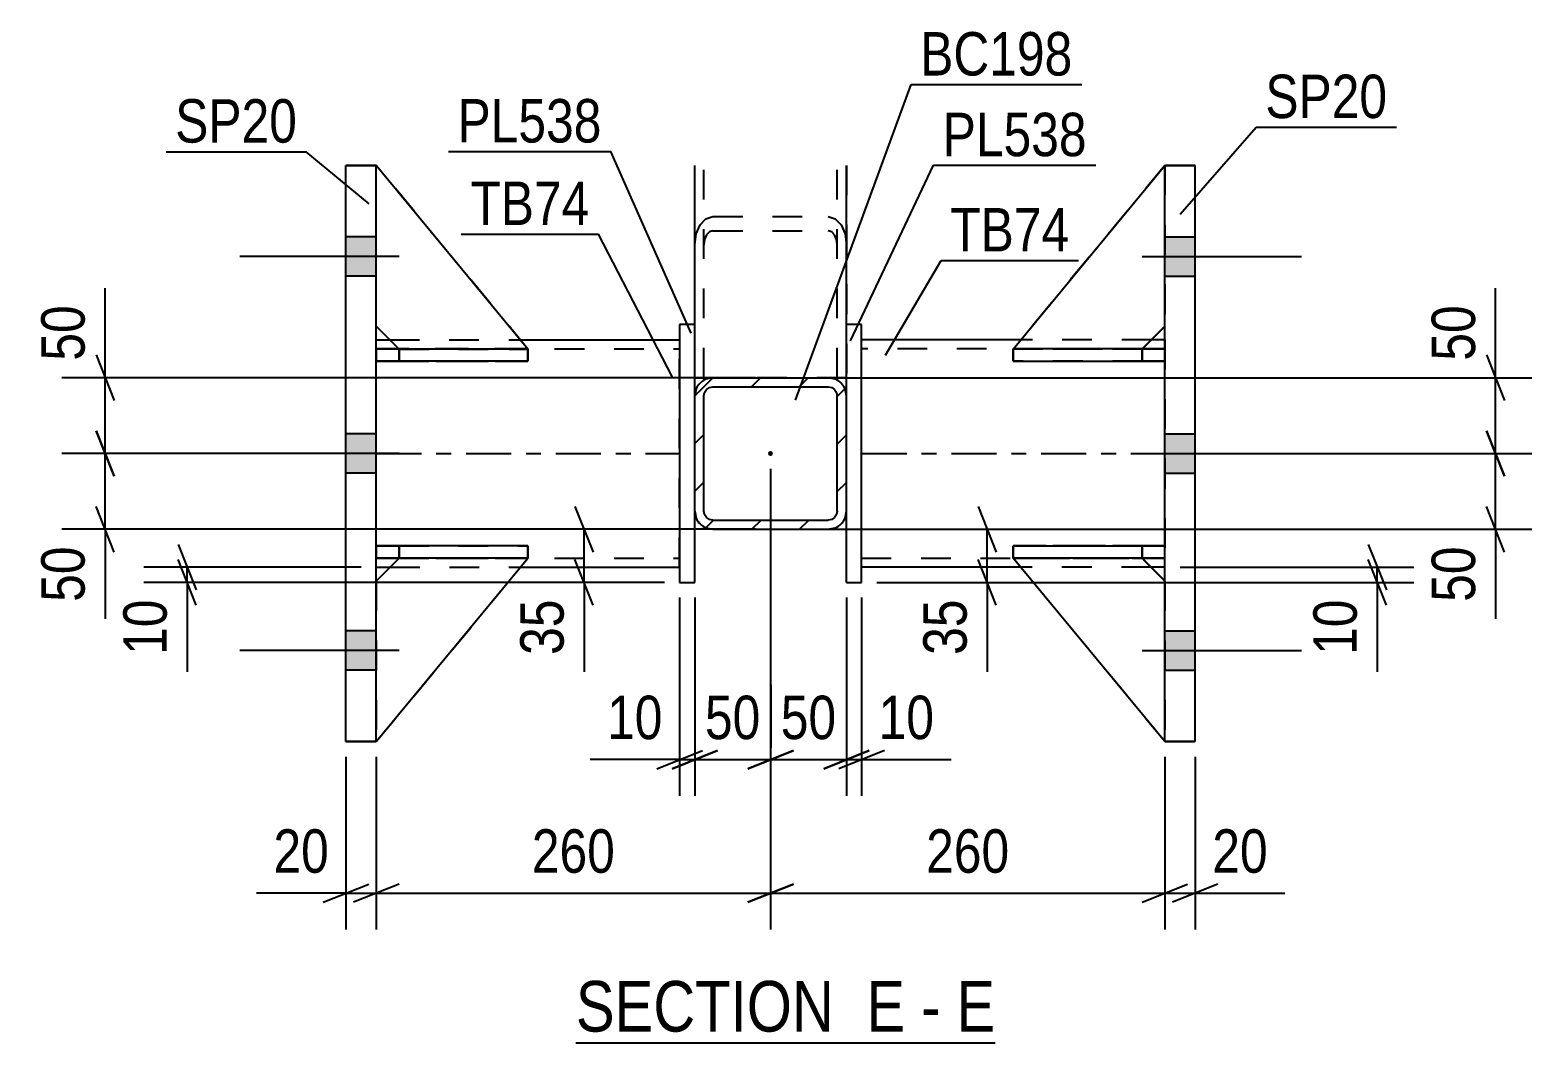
# Model space of a CAD drawing. Header units: millimetres. Extents: x 0 to 841, y 0 to 594.
# Drawn here: x 164 to 263, y 96.1 to 162.9 of the extents above; entities that cross this region are included whole.
import ezdxf

# ---------------------------------------------------------------- set-up
doc = ezdxf.new("R2010")
doc.units = ezdxf.units.MM
doc.linetypes.add('DXK_LINE_DOT2', pattern=[3.9198, 1.9599, -1.9599])
doc.linetypes.add('DXK_LINE_DOT3', pattern=[5.9187, 2.979, -0.9799, 0.9799, -0.9799])
doc.styles.add('Arial Narrow', font='ARIALN.TTF', dxfattribs={"height": 0.2})

# ---------------------------------------------------------------- blocks, each defined once
blk = doc.blocks.new('Unknown-122615341-16 - 5985')
at = {"color": 6, "linetype": 'Continuous'}
blk.add_line((200.005, 96.101), (227.652, 96.101), dxfattribs=at)
at = {"color": 0, "linetype": 'Continuous'}
for points in [[(218.113, 96.851), (218.113, 100.351), (200.005, 100.351), (200.005, 96.851)], [(221.72, 96.851), (221.72, 100.351), (219.163, 100.351), (219.163, 96.851)], [(224.045, 96.851), (224.045, 100.351), (222.77, 100.351), (222.77, 96.851)], [(227.652, 96.851), (227.652, 100.351), (225.095, 100.351), (225.095, 96.851)]]:
    blk.add_wipeout(points, dxfattribs=at)
at = {"color": 7, "linetype": 'Continuous', "style": 'Arial Narrow'}
for s, height, p in [('SECTION ', 3.3405, (200.005, 96.851)), ('E', 3.34, (219.163, 96.851)), ('E', 3.34, (225.095, 96.851)), ('-', 3.34, (222.77, 96.851))]:
    blk.add_text(s, height=height, dxfattribs=at).set_placement(p)
blk = doc.blocks.new('Part-122615341-5993 - 5985')
at = {"color": 2, "linetype": 'Continuous'}
for p, q in [((186.842, 141.08), (186.842, 141.88)), ((186.842, 141.88), (195.594, 141.88)), ((196.842, 141.88), (196.834, 141.88)), ((196.842, 141.08), (196.842, 141.88)), ((196.842, 141.08), (186.842, 141.08)), ((186.842, 141.08), (186.842, 141.08))]:
    blk.add_line(p, q, dxfattribs=at)
at = {"color": 7, "linetype": 'DXK_LINE_DOT2'}
for p, q in [((188.342, 141.88), (186.842, 141.88)), ((188.342, 141.08), (188.342, 141.88)), ((196.834, 141.88), (188.342, 141.88)), ((195.594, 141.88), (196.834, 141.88)), ((186.842, 141.08), (188.342, 141.08)), ((188.342, 141.08), (196.842, 141.08))]:
    blk.add_line(p, q, dxfattribs=at)
blk = doc.blocks.new('Part-122615341-5998 - 5985')
at = {"color": 2, "linetype": 'Continuous'}
for p, q in [((238.843, 115.979), (238.843, 153.979)), ((238.843, 153.979), (240.843, 153.979)), ((240.843, 115.979), (240.843, 153.979)), ((240.843, 115.979), (238.843, 115.979)), ((240.843, 115.979), (240.843, 115.979))]:
    blk.add_line(p, q, dxfattribs=at)
at = {"color": 7, "linetype": 'DXK_LINE_DOT2'}
for p, q in [((240.843, 153.979), (238.843, 153.979)), ((238.843, 115.979), (240.843, 115.979))]:
    blk.add_line(p, q, dxfattribs=at)
blk = doc.blocks.new('Part-122615341-6011 - 5985')
at = {"color": 2, "linetype": 'Continuous'}
for p, q in [((218.842, 143.48), (217.842, 143.48)), ((217.842, 138.779), (217.842, 143.48)), ((218.842, 126.48), (218.842, 143.48)), ((217.842, 126.48), (217.842, 131.179)), ((217.842, 126.48), (218.842, 126.48))]:
    blk.add_line(p, q, dxfattribs=at)
at = {"color": 7, "linetype": 'DXK_LINE_DOT2'}
blk.add_line((217.842, 131.179), (217.842, 138.779), dxfattribs=at)
blk = doc.blocks.new('Part-122615341-6003 - 5985')
at = {"color": 2, "linetype": 'Continuous'}
for p, q in [((184.842, 115.979), (184.842, 153.979)), ((186.842, 153.979), (184.842, 153.979)), ((186.842, 115.979), (186.842, 153.979)), ((186.842, 115.979), (184.842, 115.979)), ((184.842, 115.979), (184.842, 115.979)), ((186.842, 115.979), (186.842, 115.979))]:
    blk.add_line(p, q, dxfattribs=at)
at = {"color": 7, "linetype": 'DXK_LINE_DOT2'}
for p, q in [((184.842, 153.979), (186.842, 153.979)), ((184.842, 115.979), (186.842, 115.979))]:
    blk.add_line(p, q, dxfattribs=at)
blk = doc.blocks.new('Part-122615341-6016 - 5985')
at = {"color": 2, "linetype": 'Continuous'}
for p, q in [((207.842, 143.48), (206.842, 143.48)), ((206.842, 143.48), (206.842, 126.48)), ((207.842, 138.779), (207.842, 143.48)), ((207.842, 126.48), (207.842, 131.179)), ((206.842, 126.48), (207.842, 126.48))]:
    blk.add_line(p, q, dxfattribs=at)
at = {"color": 7, "linetype": 'DXK_LINE_DOT2'}
blk.add_line((207.842, 131.179), (207.842, 138.779), dxfattribs=at)
blk = doc.blocks.new('Part-122615341-6021 - 5985')
at = {"color": 2, "linetype": 'Continuous'}
for p, q in [((186.842, 142.479), (187.733, 142.479)), ((196.339, 142.479), (206.842, 142.479)), ((186.842, 127.479), (187.751, 127.479)), ((196.354, 127.479), (206.842, 127.479))]:
    blk.add_line(p, q, dxfattribs=at)
at = {"color": 7, "linetype": 'DXK_LINE_DOT2'}
for p, q in [((186.842, 127.479), (186.842, 142.479)), ((186.842, 141.879), (206.842, 141.879)), ((187.733, 142.479), (196.339, 142.479)), ((206.842, 127.479), (206.842, 142.479)), ((186.842, 128.079), (206.842, 128.079)), ((187.751, 127.479), (196.354, 127.479))]:
    blk.add_line(p, q, dxfattribs=at)
at = {"color": 7, "linetype": 'DXK_LINE_DOT3'}
blk.add_line((186.842, 134.979), (206.842, 134.979), dxfattribs=at)
blk = doc.blocks.new('Part-122615341-6022 - 5985')
at = {"color": 7, "linetype": 'DXK_LINE_DOT2'}
for p, q in [((228.843, 128.069), (237.343, 128.069)), ((238.843, 115.98), (228.843, 128.069)), ((228.843, 128.069), (228.843, 128.069)), ((237.343, 128.069), (228.843, 128.069)), ((238.843, 115.98), (228.843, 128.069)), ((237.343, 128.069), (238.843, 126.569)), ((237.343, 128.069), (237.343, 128.069)), ((238.843, 126.569), (237.343, 128.069)), ((238.843, 126.569), (238.843, 115.98))]:
    blk.add_line(p, q, dxfattribs=at)
blk = doc.blocks.new('Part-122615341-6023 - 5985')
at = {"color": 2, "linetype": 'Continuous'}
for p, q in [((228.843, 128.069), (228.843, 128.069)), ((237.343, 128.069), (228.843, 128.069)), ((238.843, 115.98), (228.843, 128.069)), ((237.343, 128.069), (237.343, 128.069)), ((237.343, 128.069), (238.843, 126.569))]:
    blk.add_line(p, q, dxfattribs=at)
at = {"color": 7, "linetype": 'DXK_LINE_DOT2'}
for p, q in [((228.843, 128.069), (237.343, 128.069)), ((238.843, 115.98), (228.843, 128.069)), ((237.343, 128.069), (238.843, 126.569)), ((238.843, 126.569), (238.843, 115.98))]:
    blk.add_line(p, q, dxfattribs=at)
blk = doc.blocks.new('Part-122615341-6024 - 5985')
at = {"color": 7, "linetype": 'DXK_LINE_DOT2'}
for p, q in [((228.843, 141.87), (238.843, 153.98)), ((238.843, 153.98), (228.843, 141.87)), ((238.843, 153.98), (238.843, 143.37)), ((238.843, 143.37), (237.343, 141.87)), ((237.343, 141.87), (238.843, 143.37)), ((228.843, 141.87), (228.843, 141.87)), ((237.343, 141.87), (228.843, 141.87)), ((237.343, 141.87), (228.843, 141.87)), ((237.343, 141.87), (237.343, 141.87))]:
    blk.add_line(p, q, dxfattribs=at)
blk = doc.blocks.new('Part-122615341-6089 - 5985')
at = {"color": 2, "linetype": 'Continuous'}
for p, q in [((207.842, 143.48), (207.842, 153.978)), ((217.842, 143.48), (217.842, 153.978)), ((207.842, 139.979), (209.042, 139.979)), ((217.491, 139.979), (216.642, 139.979)), ((217.751, 139.979), (217.491, 139.979)), ((217.842, 139.979), (217.751, 139.979))]:
    blk.add_line(p, q, dxfattribs=at)
at = {"color": 7, "linetype": 'DXK_LINE_DOT2'}
for p, q in [((208.442, 139.979), (208.442, 153.978)), ((217.242, 139.979), (217.242, 153.978)), ((208.583, 150.465), (209.042, 150.606)), ((209.042, 150.606), (216.642, 150.606)), ((216.642, 150.606), (217.102, 150.465)), ((207.934, 149.458), (208.194, 150.061)), ((208.194, 150.061), (208.583, 150.465)), ((208.813, 149.605), (208.618, 149.404)), ((209.042, 149.676), (208.813, 149.605)), ((209.042, 149.676), (216.642, 149.676)), ((216.872, 149.605), (216.642, 149.676)), ((217.067, 149.404), (216.872, 149.605)), ((217.102, 150.465), (217.491, 150.061)), ((217.491, 150.061), (217.751, 149.458)), ((207.842, 148.746), (207.934, 149.458)), ((208.488, 149.102), (208.442, 148.746)), ((208.618, 149.404), (208.488, 149.102)), ((217.197, 149.102), (217.067, 149.404)), ((217.242, 148.746), (217.197, 149.102)), ((217.751, 149.458), (217.842, 148.746)), ((207.842, 139.979), (207.842, 143.48)), ((217.842, 139.979), (217.842, 143.48)), ((207.934, 139.979), (207.842, 139.979)), ((209.042, 139.979), (217.102, 139.979)), ((217.491, 139.979), (217.242, 139.979))]:
    blk.add_line(p, q, dxfattribs=at)
blk = doc.blocks.new('Part-122615341-6029 - 5985')
at = {"linetype": 'Continuous'}
h = blk.add_hatch(dxfattribs=at)
h.set_pattern_fill('', scale=0.7, style=0, pattern_type=0)
h.set_pattern_definition([(45, (209.0424, 139.979), (-1.57154, 1.57154), [])])
h.paths.add_polyline_path([(216.642, 139.979), (209.042, 139.979), (208.583, 139.888), (208.194, 139.628), (207.934, 139.238), (207.842, 138.779), (207.842, 131.179), (207.934, 130.72), (208.194, 130.33), (208.583, 130.07), (209.042, 129.979), (216.642, 129.979), (217.102, 130.07), (217.491, 130.33), (217.751, 130.72), (217.842, 131.179), (217.842, 138.779), (217.751, 139.238), (217.491, 139.628), (217.102, 139.888)])
h.paths.add_polyline_path([(217.197, 139.009), (217.242, 138.779), (217.242, 131.179), (217.197, 130.949), (217.067, 130.755), (216.872, 130.625), (216.642, 130.579), (209.042, 130.579), (208.813, 130.625), (208.618, 130.755), (208.488, 130.949), (208.442, 131.179), (208.442, 138.779), (208.488, 139.009), (208.618, 139.203), (208.813, 139.333), (209.042, 139.379), (216.642, 139.379), (216.872, 139.333), (217.067, 139.203)])
blk.add_hatch(color=30, dxfattribs=at).paths.add_polyline_path([(212.842, 134.879, -1), (212.842, 135.079, -1)])
at = {"color": 2, "linetype": 'Continuous'}
for p, q in [((209.042, 139.979), (208.583, 139.888)), ((209.042, 139.979), (216.642, 139.979)), ((217.102, 139.888), (216.642, 139.979)), ((207.934, 139.238), (207.842, 138.779)), ((207.842, 131.179), (207.842, 138.779)), ((208.442, 138.779), (208.488, 139.009)), ((208.442, 131.179), (208.442, 138.779)), ((208.488, 139.009), (208.618, 139.203)), ((208.618, 139.203), (208.813, 139.333)), ((208.813, 139.333), (209.042, 139.379)), ((209.042, 139.379), (216.642, 139.379)), ((216.642, 139.379), (216.872, 139.333)), ((216.872, 139.333), (217.067, 139.203)), ((217.067, 139.203), (217.197, 139.009)), ((217.197, 139.009), (217.242, 138.779)), ((217.242, 131.179), (217.242, 138.779)), ((217.842, 138.779), (217.751, 139.238)), ((217.842, 131.179), (217.842, 138.779)), ((207.842, 131.179), (207.934, 130.72)), ((208.488, 130.949), (208.442, 131.179)), ((208.618, 130.755), (208.488, 130.949)), ((208.813, 130.625), (208.618, 130.755)), ((217.067, 130.755), (216.872, 130.625)), ((217.197, 130.949), (217.067, 130.755)), ((217.242, 131.179), (217.197, 130.949)), ((217.751, 130.72), (217.842, 131.179)), ((208.583, 130.07), (209.042, 129.979)), ((209.042, 130.579), (208.813, 130.625)), ((209.042, 130.579), (216.642, 130.579)), ((209.042, 129.979), (216.642, 129.979)), ((216.872, 130.625), (216.642, 130.579)), ((216.642, 129.979), (217.102, 130.07))]:
    blk.add_line(p, q, dxfattribs=at)
at = {"color": 7, "linetype": 'DXK_LINE_DOT3'}
blk.add_line((212.842, 134.979), (212.842, 134.979), dxfattribs=at)
at = {"color": 30, "linetype": 'DXK_LINE_DOT3'}
blk.add_line((212.842, 134.979), (212.842, 134.979), dxfattribs=at)
at = {"color": 30, "linetype": 'Continuous'}
blk.add_circle((212.842, 134.979), 0.1, dxfattribs=at)
at = {"color": 2, "linetype": 'Continuous'}
for centre, start, end in [((209.042, 138.779), 112.5, 157.5), ((216.642, 138.779), 22.5, 67.5), ((209.042, 131.179), 202.5, 247.5), ((216.642, 131.179), 292.5, 337.5)]:
    blk.add_arc(centre, 1.2, start, end, dxfattribs=at)
blk = doc.blocks.new('Part-122615341-6038 - 5985')
at = {"color": 2, "linetype": 'Continuous'}
for p, q in [((229.345, 142.479), (218.842, 142.479)), ((238.843, 142.479), (237.952, 142.479)), ((229.331, 127.479), (218.842, 127.479)), ((238.843, 127.479), (237.933, 127.479))]:
    blk.add_line(p, q, dxfattribs=at)
at = {"color": 7, "linetype": 'DXK_LINE_DOT2'}
for p, q in [((218.842, 127.479), (218.842, 142.479)), ((238.843, 141.879), (218.842, 141.879)), ((237.952, 142.479), (229.345, 142.479)), ((238.843, 142.479), (238.843, 127.479)), ((218.842, 128.079), (238.843, 128.079)), ((237.933, 127.479), (229.331, 127.479))]:
    blk.add_line(p, q, dxfattribs=at)
at = {"color": 7, "linetype": 'DXK_LINE_DOT3'}
blk.add_line((218.842, 134.979), (238.843, 134.979), dxfattribs=at)
blk = doc.blocks.new('Part-122615341-6039 - 5985')
at = {"color": 2, "linetype": 'Continuous'}
for p, q in [((228.843, 141.87), (238.843, 153.98)), ((237.352, 141.88), (238.843, 143.37)), ((228.843, 141.87), (228.843, 141.87)), ((230.09, 141.87), (228.843, 141.87))]:
    blk.add_line(p, q, dxfattribs=at)
at = {"color": 7, "linetype": 'DXK_LINE_DOT2'}
for p, q in [((228.843, 141.87), (238.843, 153.98)), ((238.843, 153.98), (238.843, 143.37)), ((238.843, 143.37), (237.343, 141.87)), ((237.343, 141.87), (228.843, 141.87)), ((237.343, 141.87), (230.09, 141.87)), ((237.343, 141.87), (237.352, 141.88)), ((237.343, 141.87), (237.343, 141.87))]:
    blk.add_line(p, q, dxfattribs=at)
blk = doc.blocks.new('Part-122615341-6040 - 5985')
at = {"color": 7, "linetype": 'DXK_LINE_DOT2'}
for p, q in [((228.843, 128.08), (228.843, 128.88)), ((228.843, 128.88), (237.343, 128.88)), ((238.842, 128.88), (228.843, 128.88)), ((237.343, 128.08), (237.343, 128.88)), ((237.343, 128.88), (238.843, 128.88)), ((238.842, 128.08), (238.842, 128.88)), ((238.842, 128.88), (238.843, 128.88)), ((238.843, 128.08), (238.843, 128.88)), ((237.343, 128.08), (228.843, 128.08)), ((228.843, 128.08), (238.842, 128.08)), ((238.843, 128.08), (237.343, 128.08)), ((238.842, 128.08), (238.843, 128.08))]:
    blk.add_line(p, q, dxfattribs=at)
blk = doc.blocks.new('Part-122615341-6041 - 5985')
at = {"color": 7, "linetype": 'DXK_LINE_DOT2'}
for p, q in [((228.843, 141.08), (228.843, 141.88)), ((228.843, 141.88), (237.343, 141.88)), ((238.842, 141.88), (228.843, 141.88)), ((237.343, 141.08), (237.343, 141.88)), ((237.343, 141.88), (238.843, 141.88)), ((238.842, 141.08), (238.842, 141.88)), ((238.842, 141.88), (238.843, 141.88)), ((238.843, 141.08), (238.843, 141.88)), ((237.343, 141.08), (228.843, 141.08)), ((228.843, 141.08), (238.842, 141.08)), ((238.843, 141.08), (237.343, 141.08)), ((238.842, 141.08), (238.843, 141.08))]:
    blk.add_line(p, q, dxfattribs=at)
blk = doc.blocks.new('Part-122615341-6106 - 5985')
at = {"color": 7, "linetype": 'DXK_LINE_DOT2'}
for p, q in [((207.842, 139.979), (207.842, 153.978)), ((208.442, 139.979), (208.442, 153.978)), ((217.242, 139.979), (217.242, 153.978)), ((217.842, 153.978), (217.842, 139.979)), ((217.842, 139.979), (207.842, 139.979))]:
    blk.add_line(p, q, dxfattribs=at)
blk = doc.blocks.new('Part-122615341-6042 - 5985')
at = {"color": 2, "linetype": 'Continuous'}
for p, q in [((228.843, 128.88), (238.843, 128.88)), ((228.843, 128.88), (228.843, 128.08)), ((238.843, 128.88), (238.843, 128.88)), ((238.843, 128.08), (238.843, 128.88)), ((238.843, 128.08), (228.843, 128.08))]:
    blk.add_line(p, q, dxfattribs=at)
at = {"color": 7, "linetype": 'DXK_LINE_DOT2'}
for p, q in [((237.343, 128.88), (228.843, 128.88)), ((238.843, 128.88), (237.343, 128.88)), ((237.343, 128.88), (237.343, 128.08)), ((238.843, 128.88), (238.843, 128.88)), ((228.843, 128.08), (237.343, 128.08)), ((237.343, 128.08), (238.843, 128.08))]:
    blk.add_line(p, q, dxfattribs=at)
blk = doc.blocks.new('Part-122615341-6043 - 5985')
at = {"color": 2, "linetype": 'Continuous'}
for p, q in [((228.851, 141.88), (228.843, 141.88)), ((228.843, 141.88), (228.843, 141.08)), ((238.843, 141.88), (230.09, 141.88)), ((238.843, 141.88), (238.843, 141.88)), ((238.843, 141.88), (238.843, 141.08)), ((228.843, 141.08), (238.843, 141.08))]:
    blk.add_line(p, q, dxfattribs=at)
at = {"color": 7, "linetype": 'DXK_LINE_DOT2'}
for p, q in [((230.09, 141.88), (228.851, 141.88)), ((237.343, 141.88), (228.851, 141.88)), ((237.343, 141.88), (238.843, 141.88)), ((237.343, 141.88), (237.343, 141.08)), ((238.843, 141.88), (238.843, 141.88)), ((228.843, 141.08), (237.343, 141.08)), ((237.343, 141.08), (238.843, 141.08))]:
    blk.add_line(p, q, dxfattribs=at)
blk = doc.blocks.new('Part-122615341-6044 - 5985')
at = {"color": 7, "linetype": 'DXK_LINE_DOT2'}
for p, q in [((188.342, 128.069), (186.842, 126.569)), ((186.842, 115.98), (196.842, 128.069)), ((186.842, 126.569), (188.342, 128.069)), ((186.842, 115.98), (196.842, 128.069)), ((196.842, 128.069), (188.342, 128.069)), ((188.342, 128.069), (188.342, 128.069)), ((188.342, 128.069), (196.842, 128.069)), ((196.842, 128.069), (196.842, 128.069)), ((186.842, 126.569), (186.842, 115.98))]:
    blk.add_line(p, q, dxfattribs=at)
blk = doc.blocks.new('Part-122615341-6051 - 5985')
at = {"color": 2, "linetype": 'Continuous'}
for p, q in [((188.342, 128.069), (186.842, 126.569)), ((186.842, 115.98), (196.842, 128.069)), ((196.842, 128.069), (188.342, 128.069)), ((188.342, 128.069), (188.342, 128.069)), ((196.842, 128.069), (196.842, 128.069))]:
    blk.add_line(p, q, dxfattribs=at)
at = {"color": 7, "linetype": 'DXK_LINE_DOT2'}
for p, q in [((186.842, 126.569), (188.342, 128.069)), ((186.842, 115.98), (196.842, 128.069)), ((188.342, 128.069), (196.842, 128.069)), ((186.842, 126.569), (186.842, 115.98))]:
    blk.add_line(p, q, dxfattribs=at)
blk = doc.blocks.new('Part-122615341-6052 - 5985')
at = {"color": 7, "linetype": 'DXK_LINE_DOT2'}
for p, q in [((186.842, 143.37), (186.842, 153.98)), ((196.842, 141.87), (186.842, 153.98)), ((196.842, 141.87), (186.842, 153.98)), ((186.842, 143.37), (188.342, 141.87)), ((186.842, 143.37), (188.342, 141.87)), ((188.342, 141.87), (196.842, 141.87)), ((188.342, 141.87), (188.342, 141.87)), ((188.342, 141.87), (196.842, 141.87)), ((196.842, 141.87), (196.842, 141.87))]:
    blk.add_line(p, q, dxfattribs=at)
blk = doc.blocks.new('Part-122615341-6053 - 5985')
at = {"color": 2, "linetype": 'Continuous'}
for p, q in [((196.842, 141.87), (186.842, 153.98)), ((188.332, 141.88), (186.842, 143.37)), ((195.594, 141.87), (196.842, 141.87)), ((196.842, 141.87), (196.842, 141.87))]:
    blk.add_line(p, q, dxfattribs=at)
at = {"color": 7, "linetype": 'DXK_LINE_DOT2'}
for p, q in [((186.842, 143.37), (186.842, 153.98)), ((196.842, 141.87), (186.842, 153.98)), ((186.842, 143.37), (188.342, 141.87)), ((188.342, 141.87), (188.332, 141.88)), ((188.342, 141.87), (195.594, 141.87)), ((188.342, 141.87), (188.342, 141.87)), ((188.342, 141.87), (196.842, 141.87))]:
    blk.add_line(p, q, dxfattribs=at)
blk = doc.blocks.new('Part-122615341-6054 - 5985')
at = {"color": 7, "linetype": 'DXK_LINE_DOT2'}
for p, q in [((186.842, 128.88), (188.342, 128.88)), ((196.842, 128.88), (186.842, 128.88)), ((186.842, 128.88), (186.842, 128.88)), ((186.842, 128.88), (186.842, 128.08)), ((186.842, 128.88), (186.842, 128.08)), ((188.342, 128.88), (196.842, 128.88)), ((188.342, 128.88), (188.342, 128.08)), ((196.842, 128.88), (196.842, 128.08)), ((188.342, 128.08), (186.842, 128.08)), ((186.842, 128.08), (196.842, 128.08)), ((186.842, 128.08), (186.842, 128.08)), ((196.842, 128.08), (188.342, 128.08))]:
    blk.add_line(p, q, dxfattribs=at)
blk = doc.blocks.new('Part-122615341-6055 - 5985')
at = {"color": 7, "linetype": 'DXK_LINE_DOT2'}
for p, q in [((186.842, 141.88), (188.342, 141.88)), ((196.608, 141.88), (186.842, 141.88)), ((186.842, 141.88), (186.842, 141.88)), ((186.842, 141.88), (186.842, 141.08)), ((186.842, 141.88), (186.842, 141.08)), ((188.342, 141.88), (196.842, 141.88)), ((188.342, 141.88), (188.342, 141.08)), ((196.842, 141.88), (196.842, 141.08)), ((188.342, 141.08), (186.842, 141.08)), ((186.842, 141.08), (196.842, 141.08)), ((186.842, 141.08), (186.842, 141.08)), ((196.842, 141.08), (188.342, 141.08))]:
    blk.add_line(p, q, dxfattribs=at)
blk = doc.blocks.new('Part-122615341-6056 - 5985')
at = {"color": 2, "linetype": 'Continuous'}
for p, q in [((186.842, 128.08), (186.842, 128.88)), ((196.842, 128.88), (186.842, 128.88)), ((196.842, 128.08), (196.842, 128.88)), ((196.842, 128.08), (186.842, 128.08)), ((186.842, 128.08), (186.842, 128.08))]:
    blk.add_line(p, q, dxfattribs=at)
at = {"color": 7, "linetype": 'DXK_LINE_DOT2'}
for p, q in [((188.342, 128.88), (186.842, 128.88)), ((188.342, 128.08), (188.342, 128.88)), ((196.842, 128.88), (188.342, 128.88)), ((186.842, 128.08), (188.342, 128.08)), ((188.342, 128.08), (196.842, 128.08))]:
    blk.add_line(p, q, dxfattribs=at)
blk = doc.blocks.new('Bolt-122615341-6077 - 5985')
at = {"linetype": 'Continuous'}
for points in [[(240.843, 146.679), (240.843, 149.279), (238.843, 149.279), (238.843, 146.679)], [(240.843, 146.679), (240.843, 149.279), (238.843, 149.279), (238.843, 146.679)], [(240.843, 146.679), (240.843, 149.279), (238.843, 149.279), (238.843, 146.679)], [(240.843, 133.679), (240.843, 136.279), (238.843, 136.279), (238.843, 133.679)], [(240.843, 133.679), (240.843, 136.279), (238.843, 136.279), (238.843, 133.679)], [(240.843, 120.679), (240.843, 123.279), (238.843, 123.279), (238.843, 120.679)], [(240.843, 120.679), (240.843, 123.279), (238.843, 123.279), (238.843, 120.679)], [(240.843, 120.679), (240.843, 123.279), (238.843, 123.279), (238.843, 120.679)]]:
    blk.add_hatch(color=1, dxfattribs=at).paths.add_polyline_path(points)
at = {"color": 1, "linetype": 'Continuous'}
for p, q in [((238.843, 149.279), (240.843, 149.279)), ((238.843, 149.279), (240.843, 149.279)), ((238.843, 149.279), (240.843, 149.279)), ((237.343, 147.979), (247.843, 147.979)), ((237.343, 147.979), (247.843, 147.979)), ((237.343, 147.979), (247.843, 147.979)), ((238.843, 146.679), (240.843, 146.679)), ((238.843, 146.679), (240.843, 146.679)), ((238.843, 146.679), (240.843, 146.679)), ((238.843, 136.279), (240.843, 136.279)), ((238.843, 136.279), (240.843, 136.279)), ((237.343, 134.979), (247.843, 134.979)), ((237.343, 134.979), (247.843, 134.979)), ((238.843, 133.679), (240.843, 133.679)), ((238.843, 133.679), (240.843, 133.679)), ((238.843, 123.279), (240.843, 123.279)), ((238.843, 123.279), (240.843, 123.279)), ((238.843, 123.279), (240.843, 123.279)), ((237.343, 121.979), (247.843, 121.979)), ((237.343, 121.979), (247.843, 121.979)), ((237.343, 121.979), (247.843, 121.979)), ((238.843, 120.679), (240.843, 120.679)), ((238.843, 120.679), (240.843, 120.679)), ((238.843, 120.679), (240.843, 120.679))]:
    blk.add_line(p, q, dxfattribs=at)
blk = doc.blocks.new('Bolt-122615341-6100 - 5985')
at = {"linetype": 'Continuous'}
for points in [[(186.842, 146.679), (186.842, 149.279), (184.842, 149.279), (184.842, 146.679)], [(186.842, 146.679), (186.842, 149.279), (184.842, 149.279), (184.842, 146.679)], [(186.842, 146.679), (186.842, 149.279), (184.842, 149.279), (184.842, 146.679)], [(186.842, 133.679), (186.842, 136.279), (184.842, 136.279), (184.842, 133.679)], [(186.842, 133.679), (186.842, 136.279), (184.842, 136.279), (184.842, 133.679)], [(186.842, 120.679), (186.842, 123.279), (184.842, 123.279), (184.842, 120.679)], [(186.842, 120.679), (186.842, 123.279), (184.842, 123.279), (184.842, 120.679)], [(186.842, 120.679), (186.842, 123.279), (184.842, 123.279), (184.842, 120.679)]]:
    blk.add_hatch(color=1, dxfattribs=at).paths.add_polyline_path(points)
at = {"color": 1, "linetype": 'Continuous'}
for p, q in [((186.842, 149.279), (184.842, 149.279)), ((186.842, 149.279), (184.842, 149.279)), ((186.842, 149.279), (184.842, 149.279)), ((188.342, 147.979), (177.842, 147.979)), ((188.342, 147.979), (177.842, 147.979)), ((188.342, 147.979), (177.842, 147.979)), ((186.842, 146.679), (184.842, 146.679)), ((186.842, 146.679), (184.842, 146.679)), ((186.842, 146.679), (184.842, 146.679)), ((186.842, 136.279), (184.842, 136.279)), ((186.842, 136.279), (184.842, 136.279)), ((188.342, 134.979), (177.842, 134.979)), ((188.342, 134.979), (177.842, 134.979)), ((186.842, 133.679), (184.842, 133.679)), ((186.842, 133.679), (184.842, 133.679)), ((186.842, 123.279), (184.842, 123.279)), ((186.842, 123.279), (184.842, 123.279)), ((186.842, 123.279), (184.842, 123.279)), ((188.342, 121.979), (177.842, 121.979)), ((188.342, 121.979), (177.842, 121.979)), ((188.342, 121.979), (177.842, 121.979)), ((186.842, 120.679), (184.842, 120.679)), ((186.842, 120.679), (184.842, 120.679)), ((186.842, 120.679), (184.842, 120.679))]:
    blk.add_line(p, q, dxfattribs=at)
blk = doc.blocks.new('StraightDimension-122615341-6233 - 5985')
at = {"color": 7, "linetype": 'Continuous'}
for p, q in [((184.842, 114.979), (184.842, 103.579)), ((186.842, 114.98), (186.842, 103.579)), ((184.842, 105.979), (178.936, 105.979)), ((184.842, 105.979), (178.936, 105.979)), ((183.342, 105.379), (186.342, 106.579)), ((184.842, 105.979), (186.842, 105.979)), ((188.342, 106.579), (185.342, 105.379))]:
    blk.add_line(p, q, dxfattribs=at)
at = {"color": 0}
blk.add_wipeout([(184.317, 106.729), (184.317, 110.929), (179.461, 110.929), (179.461, 106.729)], dxfattribs=at)
at = {"color": 3, "style": 'Arial Narrow'}
blk.add_text('20', height=2.8633, dxfattribs=at).set_placement((180.061, 107.329))
blk = doc.blocks.new('StraightDimension-122615341-6260 - 5985')
at = {"color": 7, "linetype": 'Continuous'}
for p, q in [((212.842, 133.979), (212.842, 112.392)), ((217.842, 125.48), (217.842, 112.392)), ((211.342, 114.192), (214.342, 115.392)), ((219.342, 115.392), (216.342, 114.192)), ((212.842, 114.792), (217.842, 114.792))]:
    blk.add_line(p, q, dxfattribs=at)
at = {"color": 0}
blk.add_wipeout([(217.771, 115.542), (217.771, 119.742), (212.914, 119.742), (212.914, 115.542)], dxfattribs=at)
at = {"color": 3, "style": 'Arial Narrow'}
blk.add_text('50', height=2.8633, dxfattribs=at).set_placement((213.514, 116.142))
blk = doc.blocks.new('StraightDimension-122615341-6349 - 5985')
at = {"color": 7, "linetype": 'Continuous'}
for p, q in [((168.362, 136.479), (169.562, 133.479)), ((179.342, 134.979), (166.112, 134.979)), ((168.962, 129.979), (168.962, 134.979)), ((169.562, 128.479), (168.362, 131.479)), ((211.842, 129.979), (166.112, 129.979)), ((168.962, 129.979), (168.962, 124.073)), ((168.962, 129.979), (168.962, 124.073))]:
    blk.add_line(p, q, dxfattribs=at)
at = {"color": 0}
blk.add_wipeout([(168.212, 129.454), (164.012, 129.454), (164.012, 124.598), (168.212, 124.598)], dxfattribs=at)
at = {"color": 3, "style": 'Arial Narrow'}
blk.add_text('50', height=2.8633, rotation=90.00021, dxfattribs=at).set_placement((167.612, 125.198))
blk = doc.blocks.new('StraightDimension-122615341-6316 - 5985')
at = {"color": 7, "linetype": 'Continuous'}
for p, q in [((199.945, 131.479), (201.145, 128.479)), ((211.842, 129.979), (197.695, 129.979)), ((200.545, 126.48), (200.545, 129.979)), ((201.145, 124.98), (199.945, 127.98)), ((205.842, 126.48), (197.695, 126.48)), ((200.545, 126.48), (200.545, 120.574)), ((200.545, 126.48), (200.545, 120.574))]:
    blk.add_line(p, q, dxfattribs=at)
at = {"color": 0}
blk.add_wipeout([(199.795, 125.955), (195.595, 125.955), (195.595, 121.098), (199.795, 121.099)], dxfattribs=at)
at = {"color": 3, "style": 'Arial Narrow'}
blk.add_text('35', height=2.8633, rotation=90.00021, dxfattribs=at).set_placement((199.195, 121.699))
blk = doc.blocks.new('StraightDimension-122615341-6250 - 5985')
at = {"color": 7, "linetype": 'Continuous'}
for p, q in [((217.842, 125.48), (217.842, 112.392)), ((218.842, 125.48), (218.842, 112.392)), ((216.342, 114.192), (219.342, 115.392)), ((220.342, 115.392), (217.342, 114.192)), ((217.842, 114.792), (218.842, 114.792)), ((218.842, 114.792), (224.749, 114.792)), ((218.842, 114.792), (224.749, 114.792))]:
    blk.add_line(p, q, dxfattribs=at)
at = {"color": 0}
blk.add_wipeout([(224.224, 115.542), (224.224, 119.742), (219.367, 119.742), (219.367, 115.542)], dxfattribs=at)
at = {"color": 3, "style": 'Arial Narrow'}
blk.add_text('10', height=2.8633, dxfattribs=at).set_placement((219.967, 116.142))
blk = doc.blocks.new('StraightDimension-122615341-6327 - 5985')
at = {"color": 7, "linetype": 'Continuous'}
for p, q in [((173.773, 128.979), (174.973, 125.979)), ((174.973, 124.98), (173.773, 127.98)), ((185.842, 127.479), (171.523, 127.479)), ((174.373, 126.48), (174.373, 127.479)), ((205.842, 126.48), (171.523, 126.48)), ((174.373, 126.48), (174.373, 120.574)), ((174.373, 126.48), (174.373, 120.574))]:
    blk.add_line(p, q, dxfattribs=at)
at = {"color": 0}
blk.add_wipeout([(173.623, 125.955), (169.423, 125.955), (169.423, 121.098), (173.623, 121.099)], dxfattribs=at)
at = {"color": 3, "style": 'Arial Narrow'}
blk.add_text('10', height=2.8633, rotation=90.00021, dxfattribs=at).set_placement((173.023, 121.699))
blk = doc.blocks.new('StraightDimension-122615341-6294 - 5985')
at = {"color": 7, "linetype": 'Continuous'}
for p, q in [((206.842, 125.48), (206.842, 112.392)), ((207.842, 125.48), (207.842, 112.392)), ((205.342, 114.192), (208.342, 115.392)), ((209.342, 115.392), (206.342, 114.192)), ((206.842, 114.792), (200.936, 114.792)), ((206.842, 114.792), (200.936, 114.792)), ((206.842, 114.792), (207.842, 114.792))]:
    blk.add_line(p, q, dxfattribs=at)
at = {"color": 0}
blk.add_wipeout([(206.317, 115.542), (206.317, 119.742), (201.461, 119.742), (201.461, 115.542)], dxfattribs=at)
at = {"color": 3, "style": 'Arial Narrow'}
blk.add_text('10', height=2.8633, dxfattribs=at).set_placement((202.061, 116.142))
blk = doc.blocks.new('StraightDimension-122615341-6305 - 5985')
at = {"color": 7, "linetype": 'Continuous'}
for p, q in [((226.521, 131.479), (227.721, 128.479)), ((213.842, 129.979), (229.521, 129.979)), ((227.121, 126.48), (227.121, 129.979)), ((227.721, 124.98), (226.521, 127.98)), ((219.842, 126.48), (229.521, 126.48)), ((227.121, 126.48), (227.121, 120.574)), ((227.121, 126.48), (227.121, 120.574))]:
    blk.add_line(p, q, dxfattribs=at)
at = {"color": 0}
blk.add_wipeout([(226.371, 125.955), (222.171, 125.955), (222.171, 121.098), (226.371, 121.099)], dxfattribs=at)
at = {"color": 3, "style": 'Arial Narrow'}
blk.add_text('35', height=2.8633, rotation=90.00021, dxfattribs=at).set_placement((225.771, 121.699))
blk = doc.blocks.new('StraightDimension-122615341-6404 - 5985')
at = {"color": 7, "linetype": 'Continuous'}
for p, q in [((260.645, 139.979), (260.645, 145.885)), ((260.645, 139.979), (260.645, 145.885)), ((260.045, 141.479), (261.245, 138.479)), ((213.842, 139.979), (263.045, 139.979)), ((260.645, 134.979), (260.645, 139.979)), ((261.245, 133.479), (260.045, 136.479)), ((246.343, 134.979), (263.045, 134.979))]:
    blk.add_line(p, q, dxfattribs=at)
at = {"color": 0}
blk.add_wipeout([(259.895, 145.36), (255.695, 145.36), (255.695, 140.504), (259.895, 140.504)], dxfattribs=at)
at = {"color": 3, "style": 'Arial Narrow'}
blk.add_text('50', height=2.8633, rotation=90.00021, dxfattribs=at).set_placement((259.295, 141.104))
blk = doc.blocks.new('StraightDimension-122615341-6171 - 5985')
at = {"color": 7, "linetype": 'Continuous'}
for p, q in [((238.843, 114.98), (238.843, 103.579)), ((240.843, 114.979), (240.843, 103.579)), ((237.343, 105.379), (240.343, 106.579)), ((238.843, 105.979), (240.843, 105.979)), ((242.343, 106.579), (239.343, 105.379)), ((240.843, 105.979), (246.749, 105.979)), ((240.843, 105.979), (246.749, 105.979))]:
    blk.add_line(p, q, dxfattribs=at)
at = {"color": 0}
blk.add_wipeout([(246.224, 106.729), (246.224, 110.929), (241.368, 110.929), (241.368, 106.729)], dxfattribs=at)
at = {"color": 3, "style": 'Arial Narrow'}
blk.add_text('20', height=2.8633, dxfattribs=at).set_placement((241.968, 107.329))
blk = doc.blocks.new('StraightDimension-122615341-6187 - 5985')
at = {"color": 7, "linetype": 'Continuous'}
for p, q in [((212.842, 133.979), (212.842, 103.579)), ((238.843, 114.98), (238.843, 103.579)), ((214.342, 106.579), (211.342, 105.379)), ((212.842, 105.979), (238.843, 105.979)), ((237.343, 105.379), (240.343, 106.579))]:
    blk.add_line(p, q, dxfattribs=at)
at = {"color": 0}
blk.add_wipeout([(229.185, 106.729), (229.185, 110.929), (222.5, 110.929), (222.5, 106.729)], dxfattribs=at)
at = {"color": 3, "style": 'Arial Narrow'}
blk.add_text('260', height=2.8633, dxfattribs=at).set_placement((223.1, 107.329))
blk = doc.blocks.new('StraightDimension-122615341-6338 - 5985')
at = {"color": 7, "linetype": 'Continuous'}
for p, q in [((252.245, 128.979), (253.445, 125.979)), ((253.445, 124.98), (252.245, 127.98)), ((239.843, 127.479), (255.245, 127.479)), ((252.845, 126.48), (252.845, 127.479)), ((219.842, 126.48), (255.245, 126.48)), ((252.845, 126.48), (252.845, 120.574)), ((252.845, 126.48), (252.845, 120.574))]:
    blk.add_line(p, q, dxfattribs=at)
at = {"color": 0}
blk.add_wipeout([(252.095, 125.955), (247.895, 125.955), (247.895, 121.098), (252.095, 121.099)], dxfattribs=at)
at = {"color": 3, "style": 'Arial Narrow'}
blk.add_text('10', height=2.8633, rotation=90.00021, dxfattribs=at).set_placement((251.495, 121.699))
blk = doc.blocks.new('StraightDimension-122615341-6210 - 5985')
at = {"color": 7, "linetype": 'Continuous'}
for p, q in [((212.842, 133.979), (212.842, 103.579)), ((186.842, 114.98), (186.842, 103.579)), ((188.342, 106.579), (185.342, 105.379)), ((186.842, 105.979), (212.842, 105.979)), ((211.342, 105.379), (214.342, 106.579))]:
    blk.add_line(p, q, dxfattribs=at)
at = {"color": 0}
blk.add_wipeout([(203.184, 106.729), (203.184, 110.929), (196.5, 110.929), (196.5, 106.729)], dxfattribs=at)
at = {"color": 3, "style": 'Arial Narrow'}
blk.add_text('260', height=2.8633, dxfattribs=at).set_placement((197.1, 107.329))
blk = doc.blocks.new('StraightDimension-122615341-6277 - 5985')
at = {"color": 7, "linetype": 'Continuous'}
for p, q in [((212.842, 133.979), (212.842, 112.392)), ((207.842, 125.48), (207.842, 112.392)), ((206.342, 114.192), (209.342, 115.392)), ((214.342, 115.392), (211.342, 114.192)), ((207.842, 114.792), (212.842, 114.792))]:
    blk.add_line(p, q, dxfattribs=at)
at = {"color": 0}
blk.add_wipeout([(212.771, 115.542), (212.771, 119.742), (207.914, 119.742), (207.914, 115.542)], dxfattribs=at)
at = {"color": 3, "style": 'Arial Narrow'}
blk.add_text('50', height=2.8633, dxfattribs=at).set_placement((208.514, 116.142))
blk = doc.blocks.new('StraightDimension-122615341-6367 - 5985')
at = {"color": 7, "linetype": 'Continuous'}
for p, q in [((168.962, 139.979), (168.962, 145.885)), ((168.962, 139.979), (168.962, 145.885)), ((168.362, 141.479), (169.562, 138.479)), ((211.842, 139.979), (166.112, 139.979)), ((168.962, 134.979), (168.962, 139.979)), ((169.562, 133.479), (168.362, 136.479)), ((179.342, 134.979), (166.112, 134.979))]:
    blk.add_line(p, q, dxfattribs=at)
at = {"color": 0}
blk.add_wipeout([(168.212, 145.36), (164.012, 145.36), (164.012, 140.504), (168.212, 140.504)], dxfattribs=at)
at = {"color": 3, "style": 'Arial Narrow'}
blk.add_text('50', height=2.8633, rotation=90.00021, dxfattribs=at).set_placement((167.612, 141.104))
blk = doc.blocks.new('StraightDimension-122615341-6387 - 5985')
at = {"color": 7, "linetype": 'Continuous'}
for p, q in [((260.045, 136.479), (261.245, 133.479)), ((246.343, 134.979), (263.045, 134.979)), ((260.645, 129.979), (260.645, 134.979)), ((261.245, 128.479), (260.045, 131.479)), ((213.842, 129.979), (263.045, 129.979)), ((260.645, 129.979), (260.645, 124.073)), ((260.645, 129.979), (260.645, 124.073))]:
    blk.add_line(p, q, dxfattribs=at)
at = {"color": 0}
blk.add_wipeout([(259.895, 129.454), (255.695, 129.454), (255.695, 124.598), (259.895, 124.598)], dxfattribs=at)
at = {"color": 3, "style": 'Arial Narrow'}
blk.add_text('50', height=2.8633, rotation=90.00021, dxfattribs=at).set_placement((259.295, 125.198))
blk = doc.blocks.new('Mark-122615341-5994 - 5985')
at = {"color": 30, "linetype": 'Continuous'}
for p, q in [((239.843, 150.775), (244.865, 156.503)), ((244.865, 156.503), (254.104, 156.503))]:
    blk.add_line(p, q, dxfattribs=at)
at = {"color": 0}
blk.add_wipeout([(253.504, 157.103), (253.504, 160.103), (245.465, 160.103), (245.465, 157.103)], dxfattribs=at)
blk.add_wipeout([(253.504, 157.103), (253.504, 160.103), (245.465, 160.103), (245.465, 157.103)], dxfattribs=at)
at = {"color": 3, "style": 'Arial Narrow'}
blk.add_text('SP20', height=2.8633, dxfattribs=at).set_placement((245.465, 157.103))
blk = doc.blocks.new('Mark-122615341-6007 - 5985')
at = {"color": 30, "linetype": 'Continuous'}
for p, q in [((218.105, 142.422), (223.591, 153.989)), ((223.591, 153.989), (234.295, 153.989))]:
    blk.add_line(p, q, dxfattribs=at)
at = {"color": 0}
blk.add_wipeout([(233.695, 154.589), (233.695, 157.589), (224.191, 157.589), (224.191, 154.589)], dxfattribs=at)
blk.add_wipeout([(233.695, 154.589), (233.695, 157.589), (224.191, 157.589), (224.191, 154.589)], dxfattribs=at)
at = {"color": 3, "style": 'Arial Narrow'}
blk.add_text('PL538', height=2.8633, dxfattribs=at).set_placement((224.191, 154.589))
blk = doc.blocks.new('Mark-122615341-5999 - 5985')
at = {"color": 30, "linetype": 'Continuous'}
for p in [(172.984, 154.887), (186.383, 151.458)]:
    blk.add_line(p, (182.223, 154.887), dxfattribs=at)
at = {"color": 0}
blk.add_wipeout([(181.623, 155.487), (181.623, 158.487), (173.584, 158.487), (173.584, 155.487)], dxfattribs=at)
blk.add_wipeout([(181.623, 155.487), (181.623, 158.487), (173.584, 158.487), (173.584, 155.487)], dxfattribs=at)
at = {"color": 3, "style": 'Arial Narrow'}
blk.add_text('SP20', height=2.8633, dxfattribs=at).set_placement((173.584, 155.487))
blk = doc.blocks.new('Mark-122615341-6012 - 5985')
at = {"color": 30, "linetype": 'Continuous'}
for p in [(191.601, 154.893), (207.599, 142.913)]:
    blk.add_line(p, (202.305, 154.893), dxfattribs=at)
at = {"color": 0}
blk.add_wipeout([(201.705, 155.493), (201.705, 158.493), (192.201, 158.493), (192.201, 155.493)], dxfattribs=at)
blk.add_wipeout([(201.705, 155.493), (201.705, 158.493), (192.201, 158.493), (192.201, 155.493)], dxfattribs=at)
at = {"color": 3, "style": 'Arial Narrow'}
blk.add_text('PL538', height=2.8633, dxfattribs=at).set_placement((192.201, 155.493))
blk = doc.blocks.new('Mark-122615341-6017 - 5985')
at = {"color": 30, "linetype": 'Continuous'}
for p in [(192.448, 149.451), (206.366, 140.019)]:
    blk.add_line(p, (201.503, 149.451), dxfattribs=at)
at = {"color": 0}
blk.add_wipeout([(200.903, 150.051), (200.903, 153.051), (193.048, 153.051), (193.048, 150.051)], dxfattribs=at)
blk.add_wipeout([(200.903, 150.051), (200.903, 153.051), (193.048, 153.051), (193.048, 150.051)], dxfattribs=at)
at = {"color": 3, "style": 'Arial Narrow'}
blk.add_text('TB74', height=2.8633, dxfattribs=at).set_placement((193.048, 150.051))
blk = doc.blocks.new('Mark-122615341-6025 - 5985')
at = {"color": 30, "linetype": 'Continuous'}
for p, q in [((214.48, 138.495), (222.106, 159.311)), ((222.106, 159.311), (233.355, 159.311))]:
    blk.add_line(p, q, dxfattribs=at)
at = {"color": 0}
blk.add_wipeout([(232.755, 159.911), (232.755, 162.911), (222.706, 162.911), (222.706, 159.911)], dxfattribs=at)
blk.add_wipeout([(232.755, 159.911), (232.755, 162.911), (222.706, 162.911), (222.706, 159.911)], dxfattribs=at)
at = {"color": 3, "style": 'Arial Narrow'}
blk.add_text('BC198', height=2.8633, dxfattribs=at).set_placement((222.706, 159.911))
blk = doc.blocks.new('Mark-122615341-6034 - 5985')
at = {"color": 30, "linetype": 'Continuous'}
for p, q in [((220.409, 141.465), (224.09, 147.708)), ((224.09, 147.708), (233.145, 147.708))]:
    blk.add_line(p, q, dxfattribs=at)
at = {"color": 0}
blk.add_wipeout([(232.545, 148.308), (232.545, 151.308), (224.69, 151.308), (224.69, 148.308)], dxfattribs=at)
blk.add_wipeout([(232.545, 148.308), (232.545, 151.308), (224.69, 151.308), (224.69, 148.308)], dxfattribs=at)
at = {"color": 3, "style": 'Arial Narrow'}
blk.add_text('TB74', height=2.8633, dxfattribs=at).set_placement((224.69, 148.308))

msp = doc.modelspace()

# ---------------------------------------------------------------- block references
for name in ['Part-122615341-6003 - 5985', 'Part-122615341-6052 - 5985', 'Part-122615341-6053 - 5985', 'Part-122615341-6089 - 5985', 'Part-122615341-6106 - 5985', 'Part-122615341-6024 - 5985', 'Part-122615341-6039 - 5985', 'Part-122615341-5998 - 5985', 'Bolt-122615341-6100 - 5985', 'Bolt-122615341-6077 - 5985', 'Part-122615341-6016 - 5985', 'Part-122615341-6011 - 5985', 'Part-122615341-6021 - 5985', 'Part-122615341-5993 - 5985', 'Part-122615341-6055 - 5985', 'Part-122615341-6038 - 5985', 'Part-122615341-6041 - 5985', 'Part-122615341-6043 - 5985', 'Part-122615341-6029 - 5985', 'Part-122615341-6054 - 5985', 'Part-122615341-6056 - 5985', 'Part-122615341-6040 - 5985', 'Part-122615341-6042 - 5985', 'Part-122615341-6044 - 5985', 'Part-122615341-6051 - 5985', 'Part-122615341-6022 - 5985', 'Part-122615341-6023 - 5985', 'StraightDimension-122615341-6233 - 5985', 'StraightDimension-122615341-6171 - 5985', 'Unknown-122615341-16 - 5985']:
    msp.add_blockref(name, (0, 0))

# ---------------------------------------------------------------- next in the draw order: block references
for name in ['Mark-122615341-5994 - 5985', 'Mark-122615341-5999 - 5985', 'StraightDimension-122615341-6260 - 5985']:
    msp.add_blockref(name, (0, 0))

# ---------------------------------------------------------------- next in the draw order: block references
for name in ['StraightDimension-122615341-6404 - 5985', 'StraightDimension-122615341-6349 - 5985', 'StraightDimension-122615341-6250 - 5985']:
    msp.add_blockref(name, (0, 0))

# ---------------------------------------------------------------- next in the draw order: block references
for name in ['Mark-122615341-6007 - 5985', 'StraightDimension-122615341-6316 - 5985', 'StraightDimension-122615341-6305 - 5985']:
    msp.add_blockref(name, (0, 0))

# ---------------------------------------------------------------- next in the draw order: block references
for name in ['Mark-122615341-6025 - 5985', 'StraightDimension-122615341-6187 - 5985', 'StraightDimension-122615341-6327 - 5985']:
    msp.add_blockref(name, (0, 0))

# ---------------------------------------------------------------- next in the draw order: block references
for name in ['Mark-122615341-6034 - 5985', 'StraightDimension-122615341-6338 - 5985', 'StraightDimension-122615341-6294 - 5985']:
    msp.add_blockref(name, (0, 0))

# ---------------------------------------------------------------- next in the draw order: block references
msp.add_blockref('StraightDimension-122615341-6210 - 5985', (0, 0))

# ---------------------------------------------------------------- next in the draw order: block references
msp.add_blockref('StraightDimension-122615341-6277 - 5985', (0, 0))

# ---------------------------------------------------------------- next in the draw order: block references
for name in ['StraightDimension-122615341-6367 - 5985', 'StraightDimension-122615341-6387 - 5985']:
    msp.add_blockref(name, (0, 0))

# ---------------------------------------------------------------- next in the draw order: block references
msp.add_blockref('Mark-122615341-6012 - 5985', (0, 0))

# ---------------------------------------------------------------- next in the draw order: block references
msp.add_blockref('Mark-122615341-6017 - 5985', (0, 0))

doc.saveas('drawing.dxf')
